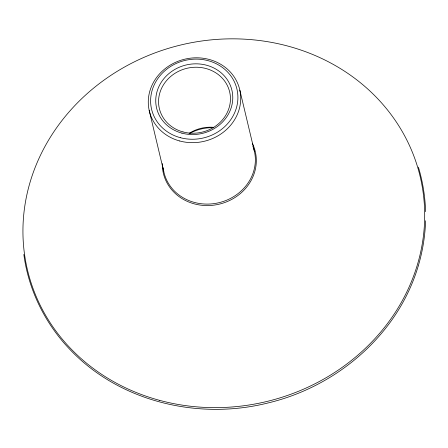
<?xml version="1.0" encoding="UTF-8"?>
<svg xmlns="http://www.w3.org/2000/svg" width="448" height="448" viewBox="0 0 448 448"><rect width="100%" height="100%" fill="white"/><g stroke="black" fill="none" stroke-linecap="round" stroke-linejoin="round"><path stroke-width="0.67" d="M425.589 220.752C425.118 236.012 422.632 251.182 418.298 265.821M418.202 266.123C397.858 334.718 336.75 386.624 268.033 402.959C199.466 420.207 121.257 402.388 71.394 351.002L71.176 350.778C45.713 324.761 28.622 290.595 23.839 254.453M418.404 167.166C422.744 181.608 425.163 196.605 425.6 211.674M239.842 90.177L254.492 151.682M149.167 110.286L163.783 171.651M190.081 133.246A42.263 38.399 -13.4 0 1 213.405 127.708M189.073 133.409A36.12 32.816 -13.4 0 1 213.853 127.355M252.93 146.345A46.441 42.19 -13.4 0 1 218.859 202.726A46.441 42.19 -13.4 0 1 163.139 167.625M252.398 143.455A47.225 42.907 -13.4 0 1 218.546 204.322A47.225 42.907 -13.4 0 1 162.322 163.57M159.477 400.316A201.824 183.361 -13.4 0 0 420.778 179.245A201.824 183.361 -13.4 0 0 91.174 90.149A201.824 183.361 -13.4 0 0 159.477 400.316M179.698 140.98A46.441 42.19 -13.4 0 0 239.826 90.11A46.441 42.19 -13.4 0 0 163.985 69.608A46.441 42.19 -13.4 0 0 179.698 140.98M180.275 137.665A43.859 39.85 -13.4 0 0 237.059 89.622A43.859 39.85 -13.4 0 0 165.43 70.263A43.859 39.85 -13.4 0 0 180.275 137.665M182.991 131.925A36.12 32.816 -13.4 0 0 229.757 92.361A36.12 32.816 -13.4 0 0 170.766 76.412A36.12 32.816 -13.4 0 0 182.991 131.925M181.916 133.14A38.702 35.162 -13.4 0 0 232.025 90.748A38.702 35.162 -13.4 0 0 168.823 73.662A38.702 35.162 -13.4 0 0 181.916 133.14"/></g></svg>
